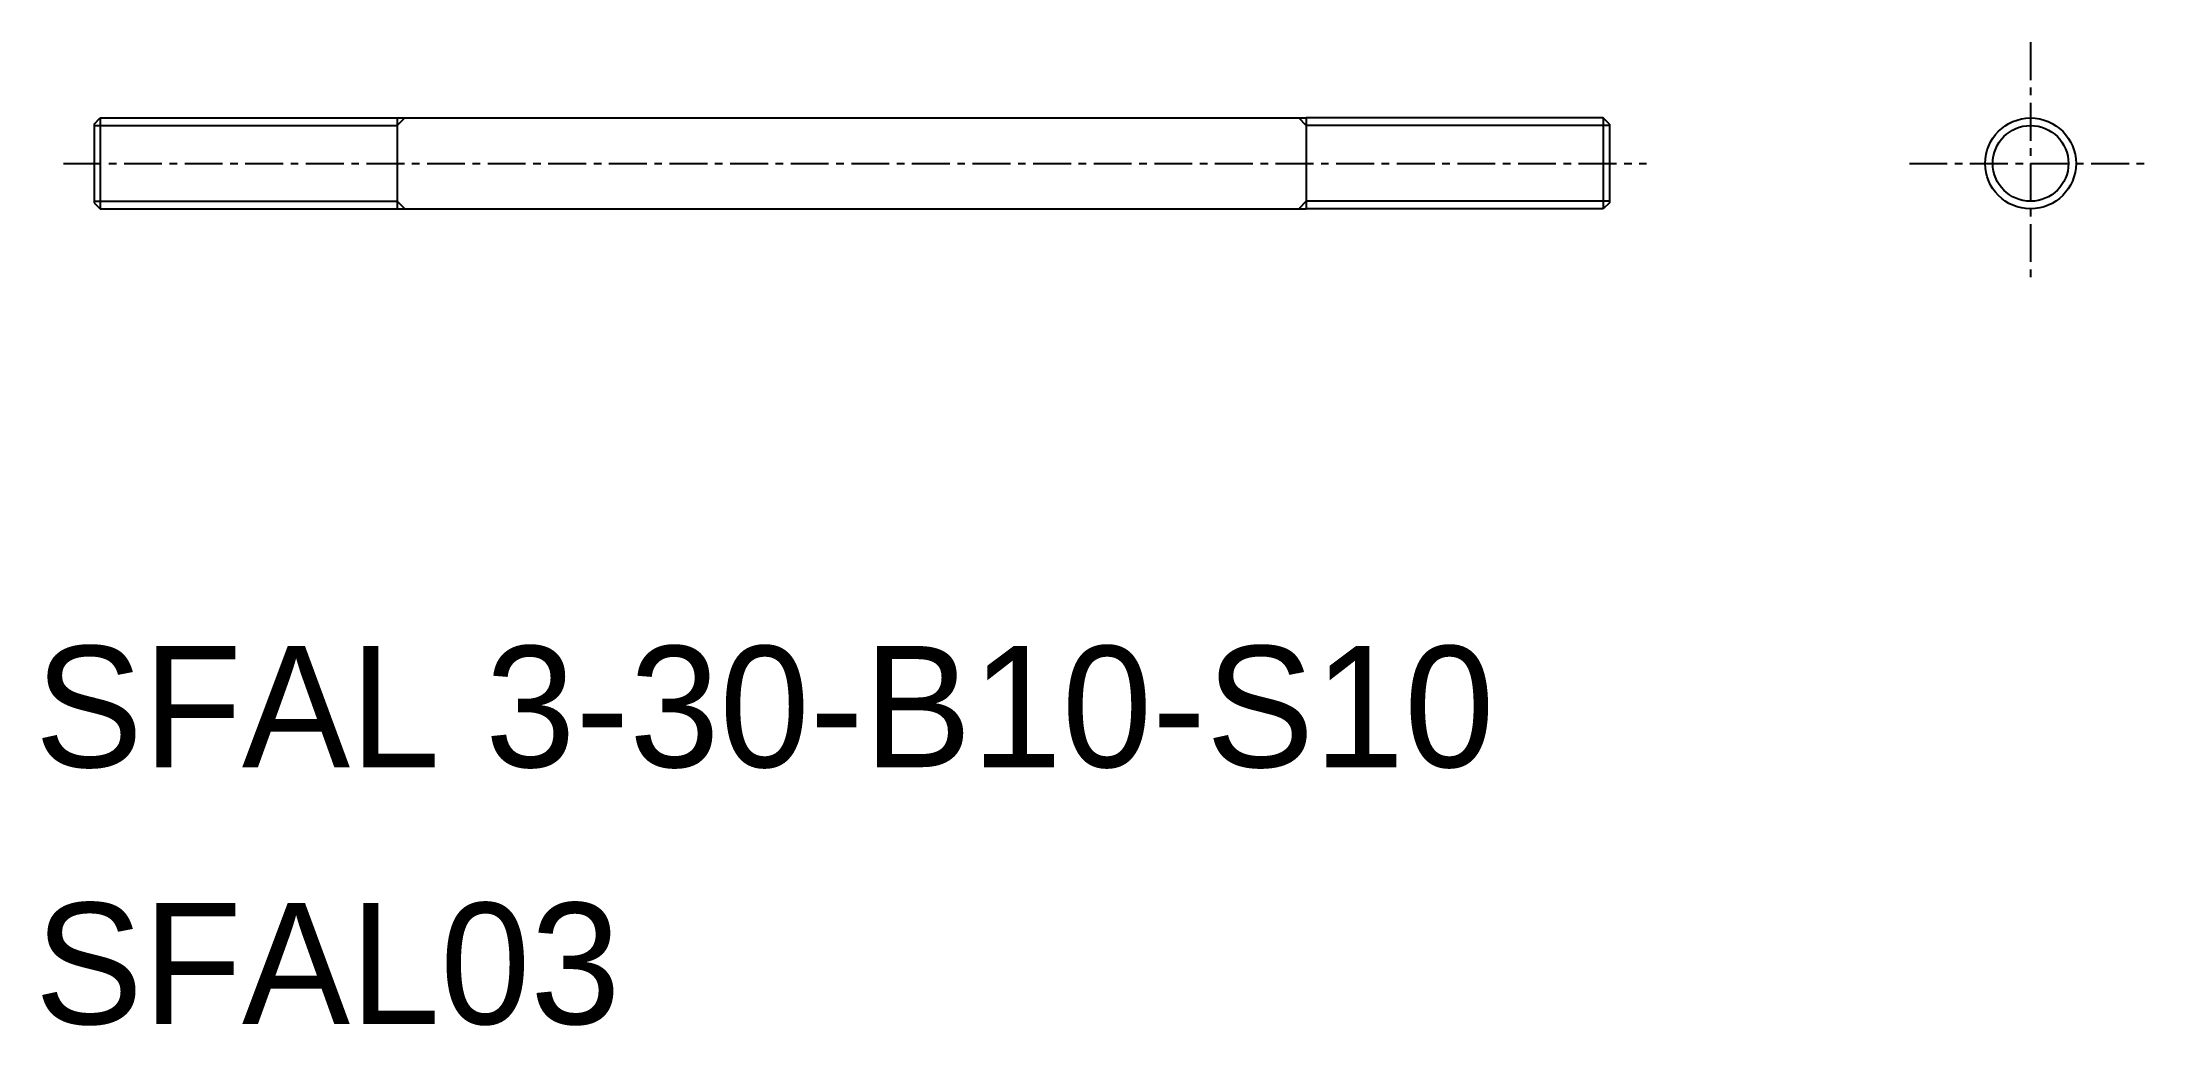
# Model space of a CAD drawing. Extents: x 27.1 to 96.7, y 62.1 to 94.6.
import ezdxf

# ---------------------------------------------------------------- set-up
doc = ezdxf.new("R2010")
doc.units = 0
doc.linetypes.add('CENTER', pattern=[2, 1.25, -0.25, 0.25, -0.25])
doc.layers.get('0').update_dxf_attribs({"linetype": 'CONTINUOUS'})
doc.layers.add('CENTER', color=1, linetype='CENTER')

msp = doc.modelspace()

# ---------------------------------------------------------------- linework, layer by layer
at = {"color": 7, "linetype": 'CONTINUOUS'}
for p, q in [((28.767, 91.855), (28.967, 92.055)), ((28.967, 92.055), (39.267, 92.055)), ((28.967, 92.055), (28.967, 89.055)), ((38.767, 92.055), (38.767, 89.055)), ((39.267, 92.055), (68.767, 92.055)), ((78.567, 92.055), (68.767, 92.055)), ((68.767, 92.055), (68.767, 89.055)), ((78.767, 91.855), (78.567, 92.055)), ((78.567, 92.055), (78.567, 89.055)), ((28.767, 91.855), (28.767, 89.255)), ((78.767, 91.855), (78.767, 89.255)), ((28.767, 89.255), (28.967, 89.055)), ((78.767, 89.255), (78.567, 89.055)), ((28.967, 89.055), (39.267, 89.055)), ((39.267, 89.055), (68.767, 89.055)), ((78.567, 89.055), (68.767, 89.055))]:
    msp.add_line(p, q, dxfattribs=at)
at = {"color": 3, "linetype": 'CONTINUOUS'}
for p, q in [((38.767, 91.805), (39.017, 92.055)), ((68.767, 91.805), (68.517, 92.055)), ((28.767, 91.805), (38.767, 91.805)), ((78.767, 91.805), (68.767, 91.805)), ((28.767, 89.305), (38.767, 89.305)), ((38.767, 89.305), (39.017, 89.055)), ((68.767, 89.305), (68.517, 89.055)), ((78.767, 89.305), (68.767, 89.305))]:
    msp.add_line(p, q, dxfattribs=at)
at = {"color": 7, "linetype": 'CONTINUOUS'}
msp.add_circle((92.667, 90.555), 1.5, dxfattribs=at)
at = {"color": 3, "linetype": 'CONTINUOUS'}
msp.add_circle((92.667, 90.555), 1.25, dxfattribs=at)
at = {"layer": 'CENTER', "color": 1, "linetype": 'CENTER'}
for p, q in [((92.667, 94.555), (92.667, 86.555)), ((27.753, 90.555), (79.989, 90.555)), ((88.667, 90.555), (96.667, 90.555))]:
    msp.add_line(p, q, dxfattribs=at)

# ---------------------------------------------------------------- texts
at = {"color": 7, "linetype": 'CONTINUOUS'}
for s, p in [('SFAL 3-30-B10-S10', (26.808, 70.631)), ('SFAL03', (26.808, 62.154))]:
    msp.add_text(s, height=4, dxfattribs=at).set_placement(p)

doc.saveas('drawing.dxf')
